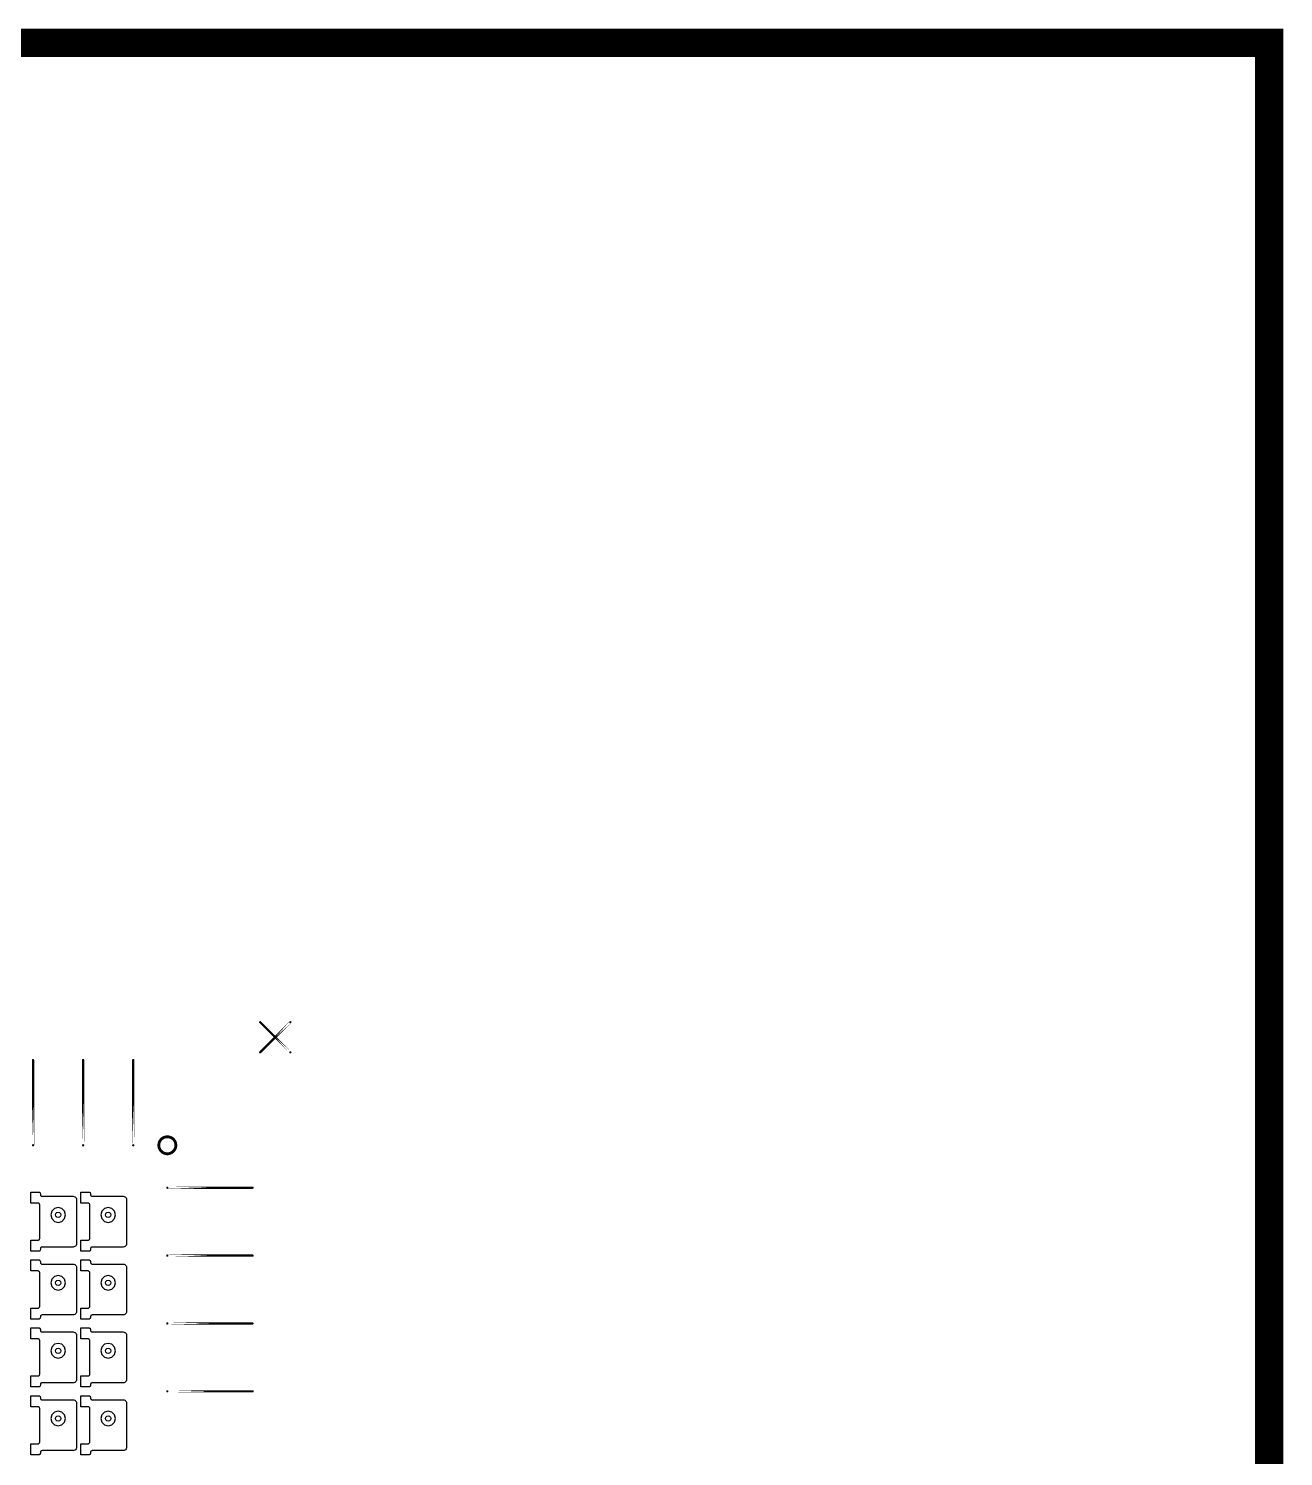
# Model space of a CAD drawing. Extents: x 11 to 212, y 11 to 212.
# Drawn here: x 167.5 to 211.7, y 161.4 to 211.7 of the extents above; entities that cross this region are included whole.
import ezdxf

# ---------------------------------------------------------------- set-up
doc = ezdxf.new("R2010")
doc.units = 0
doc.layers.get('0').update_dxf_attribs({"linetype": 'continuous'})
doc.layers.add('G', color=7, linetype='continuous')

# ---------------------------------------------------------------- blocks, each defined once
blk = doc.blocks.new('cutlineendpoint')
at = {"const_width": 0.04}
blk.add_lwpolyline([(-0.02, 0, 1), (0.02, 0, 1)], format="xyb", close=True, dxfattribs=at)

msp = doc.modelspace()

# ---------------------------------------------------------------- linework, layer by layer
at = {"layer": 'G'}
for points, const_width in [([(11.2, 211.2), (211.2, 211.2), (211.2, 11.2), (11.2, 11.2)], 1), ([(176.73, 176.73), (175.67, 175.67)], 0.08), ([(176.73, 175.67), (175.67, 176.73)], 0.08), ([(167.671, 172.4), (167.671, 175.4)], 0.08), ([(169.435, 172.4), (169.435, 175.4)], 0.08), ([(171.2, 172.4), (171.2, 175.4)], 0.08), ([(172.4, 170.906), (175.4, 170.906)], 0.08), ([(172.4, 168.518), (175.4, 168.518)], 0.08), ([(172.4, 166.129), (175.4, 166.129)], 0.08), ([(172.4, 163.741), (175.4, 163.741)], 0.08)]:
    msp.add_lwpolyline(points, close=True, dxfattribs=dict(at, const_width=const_width))
at = {"layer": 'G', "const_width": 0.1}
msp.add_lwpolyline([(172.1, 172.4, 1), (172.7, 172.4, 1)], format="xyb", close=True, dxfattribs=at)
at = {"layer": 'G'}
for points in [[(167.847, 169.059), (167.862, 169.061), (167.876, 169.067), (167.889, 169.076), (167.898, 169.088), (167.904, 169.102), (167.906, 169.118), (167.906, 170.306), (167.904, 170.321), (167.898, 170.335), (167.889, 170.347), (167.876, 170.357), (167.862, 170.363), (167.847, 170.365), (167.591, 170.365), (167.591, 170.753), (167.871, 170.753), (167.886, 170.751), (167.9, 170.745), (167.912, 170.736), (167.922, 170.724), (167.927, 170.709), (167.929, 170.694), (167.929, 170.665), (167.931, 170.649), (167.937, 170.635), (167.947, 170.623), (167.959, 170.614), (167.973, 170.608), (167.988, 170.606), (169.082, 170.606), (169.113, 170.602), (169.141, 170.59), (169.166, 170.571), (169.184, 170.547), (169.196, 170.519), (169.2, 170.488), (169.2, 168.935), (169.196, 168.905), (169.184, 168.876), (169.166, 168.852), (169.141, 168.833), (169.113, 168.822), (169.082, 168.818), (167.988, 168.818), (167.973, 168.816), (167.959, 168.81), (167.947, 168.8), (167.937, 168.788), (167.931, 168.774), (167.929, 168.759), (167.929, 168.729), (167.927, 168.714), (167.922, 168.7), (167.912, 168.688), (167.9, 168.678), (167.886, 168.673), (167.871, 168.671), (167.591, 168.671), (167.591, 169.059)], [(169.612, 169.059), (169.627, 169.061), (169.641, 169.067), (169.653, 169.076), (169.663, 169.088), (169.669, 169.102), (169.671, 169.118), (169.671, 170.306), (169.669, 170.321), (169.663, 170.335), (169.653, 170.347), (169.641, 170.357), (169.627, 170.363), (169.612, 170.365), (169.355, 170.365), (169.355, 170.753), (169.635, 170.753), (169.651, 170.751), (169.665, 170.745), (169.677, 170.736), (169.686, 170.724), (169.692, 170.709), (169.694, 170.694), (169.694, 170.665), (169.696, 170.649), (169.702, 170.635), (169.711, 170.623), (169.724, 170.614), (169.738, 170.608), (169.753, 170.606), (170.847, 170.606), (170.878, 170.602), (170.906, 170.59), (170.93, 170.571), (170.949, 170.547), (170.961, 170.519), (170.965, 170.488), (170.965, 168.935), (170.961, 168.905), (170.949, 168.876), (170.93, 168.852), (170.906, 168.833), (170.878, 168.822), (170.847, 168.818), (169.753, 168.818), (169.738, 168.816), (169.724, 168.81), (169.711, 168.8), (169.702, 168.788), (169.696, 168.774), (169.694, 168.759), (169.694, 168.729), (169.692, 168.714), (169.686, 168.7), (169.677, 168.688), (169.665, 168.678), (169.651, 168.673), (169.635, 168.671), (169.355, 168.671), (169.355, 169.059)], [(168.777, 169.818), (168.812, 169.947), (168.777, 170.076), (168.682, 170.171), (168.553, 170.206), (168.424, 170.171), (168.329, 170.076), (168.294, 169.947), (168.329, 169.818), (168.424, 169.723), (168.553, 169.688), (168.682, 169.723)], [(168.647, 169.947), (168.634, 169.9), (168.6, 169.866), (168.553, 169.853), (168.506, 169.866), (168.471, 169.9), (168.459, 169.947), (168.471, 169.994), (168.506, 170.029), (168.553, 170.041), (168.6, 170.029), (168.634, 169.994)], [(170.542, 169.818), (170.576, 169.947), (170.542, 170.076), (170.447, 170.171), (170.318, 170.206), (170.188, 170.171), (170.093, 170.076), (170.059, 169.947), (170.093, 169.818), (170.188, 169.723), (170.318, 169.688), (170.447, 169.723)], [(170.412, 169.947), (170.399, 169.9), (170.365, 169.866), (170.318, 169.853), (170.271, 169.866), (170.236, 169.9), (170.224, 169.947), (170.236, 169.994), (170.271, 170.029), (170.318, 170.041), (170.365, 170.029), (170.399, 169.994)], [(167.847, 166.671), (167.862, 166.673), (167.876, 166.678), (167.889, 166.688), (167.898, 166.7), (167.904, 166.714), (167.906, 166.729), (167.906, 167.918), (167.904, 167.933), (167.898, 167.947), (167.889, 167.959), (167.876, 167.969), (167.862, 167.974), (167.847, 167.976), (167.591, 167.976), (167.591, 168.365), (167.871, 168.365), (167.886, 168.363), (167.9, 168.357), (167.912, 168.347), (167.922, 168.335), (167.927, 168.321), (167.929, 168.306), (167.929, 168.276), (167.931, 168.261), (167.937, 168.247), (167.947, 168.235), (167.959, 168.226), (167.973, 168.22), (167.988, 168.218), (169.082, 168.218), (169.113, 168.214), (169.141, 168.202), (169.166, 168.183), (169.184, 168.159), (169.196, 168.13), (169.2, 168.1), (169.2, 166.547), (169.196, 166.517), (169.184, 166.488), (169.166, 166.464), (169.141, 166.445), (169.113, 166.433), (169.082, 166.429), (167.988, 166.429), (167.973, 166.427), (167.959, 166.422), (167.947, 166.412), (167.937, 166.4), (167.931, 166.386), (167.929, 166.371), (167.929, 166.341), (167.927, 166.326), (167.922, 166.312), (167.912, 166.3), (167.9, 166.29), (167.886, 166.284), (167.871, 166.282), (167.591, 166.282), (167.591, 166.671)], [(169.612, 166.671), (169.627, 166.673), (169.641, 166.678), (169.653, 166.688), (169.663, 166.7), (169.669, 166.714), (169.671, 166.729), (169.671, 167.918), (169.669, 167.933), (169.663, 167.947), (169.653, 167.959), (169.641, 167.969), (169.627, 167.974), (169.612, 167.976), (169.355, 167.976), (169.355, 168.365), (169.635, 168.365), (169.651, 168.363), (169.665, 168.357), (169.677, 168.347), (169.686, 168.335), (169.692, 168.321), (169.694, 168.306), (169.694, 168.276), (169.696, 168.261), (169.702, 168.247), (169.711, 168.235), (169.724, 168.226), (169.738, 168.22), (169.753, 168.218), (170.847, 168.218), (170.878, 168.214), (170.906, 168.202), (170.93, 168.183), (170.949, 168.159), (170.961, 168.13), (170.965, 168.1), (170.965, 166.547), (170.961, 166.517), (170.949, 166.488), (170.93, 166.464), (170.906, 166.445), (170.878, 166.433), (170.847, 166.429), (169.753, 166.429), (169.738, 166.427), (169.724, 166.422), (169.711, 166.412), (169.702, 166.4), (169.696, 166.386), (169.694, 166.371), (169.694, 166.341), (169.692, 166.326), (169.686, 166.312), (169.677, 166.3), (169.665, 166.29), (169.651, 166.284), (169.635, 166.282), (169.355, 166.282), (169.355, 166.671)], [(168.777, 167.429), (168.812, 167.559), (168.777, 167.688), (168.682, 167.783), (168.553, 167.818), (168.424, 167.783), (168.329, 167.688), (168.294, 167.559), (168.329, 167.429), (168.424, 167.335), (168.553, 167.3), (168.682, 167.335)], [(168.647, 167.559), (168.634, 167.512), (168.6, 167.477), (168.553, 167.465), (168.506, 167.477), (168.471, 167.512), (168.459, 167.559), (168.471, 167.606), (168.506, 167.64), (168.553, 167.653), (168.6, 167.64), (168.634, 167.606)], [(170.542, 167.429), (170.576, 167.559), (170.542, 167.688), (170.447, 167.783), (170.318, 167.818), (170.188, 167.783), (170.093, 167.688), (170.059, 167.559), (170.093, 167.429), (170.188, 167.335), (170.318, 167.3), (170.447, 167.335)], [(170.412, 167.559), (170.399, 167.512), (170.365, 167.477), (170.318, 167.465), (170.271, 167.477), (170.236, 167.512), (170.224, 167.559), (170.236, 167.606), (170.271, 167.64), (170.318, 167.653), (170.365, 167.64), (170.399, 167.606)], [(167.847, 164.282), (167.862, 164.284), (167.876, 164.29), (167.889, 164.3), (167.898, 164.312), (167.904, 164.326), (167.906, 164.341), (167.906, 165.529), (167.904, 165.545), (167.898, 165.559), (167.889, 165.571), (167.876, 165.58), (167.862, 165.586), (167.847, 165.588), (167.591, 165.588), (167.591, 165.976), (167.871, 165.976), (167.886, 165.974), (167.9, 165.969), (167.912, 165.959), (167.922, 165.947), (167.927, 165.933), (167.929, 165.918), (167.929, 165.888), (167.931, 165.873), (167.937, 165.859), (167.947, 165.847), (167.959, 165.837), (167.973, 165.831), (167.988, 165.829), (169.082, 165.829), (169.113, 165.825), (169.141, 165.814), (169.166, 165.795), (169.184, 165.771), (169.196, 165.742), (169.2, 165.712), (169.2, 164.159), (169.196, 164.128), (169.184, 164.1), (169.166, 164.076), (169.141, 164.057), (169.113, 164.045), (169.082, 164.041), (167.988, 164.041), (167.973, 164.039), (167.959, 164.033), (167.947, 164.024), (167.937, 164.012), (167.931, 163.998), (167.929, 163.982), (167.929, 163.953), (167.927, 163.938), (167.922, 163.924), (167.912, 163.911), (167.9, 163.902), (167.886, 163.896), (167.871, 163.894), (167.591, 163.894), (167.591, 164.282)], [(169.612, 164.282), (169.627, 164.284), (169.641, 164.29), (169.653, 164.3), (169.663, 164.312), (169.669, 164.326), (169.671, 164.341), (169.671, 165.529), (169.669, 165.545), (169.663, 165.559), (169.653, 165.571), (169.641, 165.58), (169.627, 165.586), (169.612, 165.588), (169.355, 165.588), (169.355, 165.976), (169.635, 165.976), (169.651, 165.974), (169.665, 165.969), (169.677, 165.959), (169.686, 165.947), (169.692, 165.933), (169.694, 165.918), (169.694, 165.888), (169.696, 165.873), (169.702, 165.859), (169.711, 165.847), (169.724, 165.837), (169.738, 165.831), (169.753, 165.829), (170.847, 165.829), (170.878, 165.825), (170.906, 165.814), (170.93, 165.795), (170.949, 165.771), (170.961, 165.742), (170.965, 165.712), (170.965, 164.159), (170.961, 164.128), (170.949, 164.1), (170.93, 164.076), (170.906, 164.057), (170.878, 164.045), (170.847, 164.041), (169.753, 164.041), (169.738, 164.039), (169.724, 164.033), (169.711, 164.024), (169.702, 164.012), (169.696, 163.998), (169.694, 163.982), (169.694, 163.953), (169.692, 163.938), (169.686, 163.924), (169.677, 163.911), (169.665, 163.902), (169.651, 163.896), (169.635, 163.894), (169.355, 163.894), (169.355, 164.282)], [(168.777, 165.041), (168.812, 165.171), (168.777, 165.3), (168.682, 165.395), (168.553, 165.429), (168.424, 165.395), (168.329, 165.3), (168.294, 165.171), (168.329, 165.041), (168.424, 164.946), (168.553, 164.912), (168.682, 164.946)], [(170.542, 165.041), (170.576, 165.171), (170.542, 165.3), (170.447, 165.395), (170.318, 165.429), (170.188, 165.395), (170.093, 165.3), (170.059, 165.171), (170.093, 165.041), (170.188, 164.946), (170.318, 164.912), (170.447, 164.946)], [(168.647, 165.171), (168.634, 165.124), (168.6, 165.089), (168.553, 165.076), (168.506, 165.089), (168.471, 165.124), (168.459, 165.171), (168.471, 165.218), (168.506, 165.252), (168.553, 165.265), (168.6, 165.252), (168.634, 165.218)], [(170.412, 165.171), (170.399, 165.124), (170.365, 165.089), (170.318, 165.076), (170.271, 165.089), (170.236, 165.124), (170.224, 165.171), (170.236, 165.218), (170.271, 165.252), (170.318, 165.265), (170.365, 165.252), (170.399, 165.218)], [(167.847, 161.894), (167.862, 161.896), (167.876, 161.902), (167.889, 161.911), (167.898, 161.924), (167.904, 161.938), (167.906, 161.953), (167.906, 163.141), (167.904, 163.156), (167.898, 163.171), (167.889, 163.183), (167.876, 163.192), (167.862, 163.198), (167.847, 163.2), (167.591, 163.2), (167.591, 163.588), (167.871, 163.588), (167.886, 163.586), (167.9, 163.58), (167.912, 163.571), (167.922, 163.559), (167.927, 163.545), (167.929, 163.529), (167.929, 163.5), (167.931, 163.485), (167.937, 163.471), (167.947, 163.458), (167.959, 163.449), (167.973, 163.443), (167.988, 163.441), (169.082, 163.441), (169.113, 163.437), (169.141, 163.425), (169.166, 163.407), (169.184, 163.382), (169.196, 163.354), (169.2, 163.324), (169.2, 161.771), (169.196, 161.74), (169.184, 161.712), (169.166, 161.687), (169.141, 161.669), (169.113, 161.657), (169.082, 161.653), (167.988, 161.653), (167.973, 161.651), (167.959, 161.645), (167.947, 161.636), (167.937, 161.624), (167.931, 161.609), (167.929, 161.594), (167.929, 161.565), (167.927, 161.549), (167.922, 161.535), (167.912, 161.523), (167.9, 161.514), (167.886, 161.508), (167.871, 161.506), (167.591, 161.506), (167.591, 161.894)], [(169.612, 161.894), (169.627, 161.896), (169.641, 161.902), (169.653, 161.911), (169.663, 161.924), (169.669, 161.938), (169.671, 161.953), (169.671, 163.141), (169.669, 163.156), (169.663, 163.171), (169.653, 163.183), (169.641, 163.192), (169.627, 163.198), (169.612, 163.2), (169.355, 163.2), (169.355, 163.588), (169.635, 163.588), (169.651, 163.586), (169.665, 163.58), (169.677, 163.571), (169.686, 163.559), (169.692, 163.545), (169.694, 163.529), (169.694, 163.5), (169.696, 163.485), (169.702, 163.471), (169.711, 163.458), (169.724, 163.449), (169.738, 163.443), (169.753, 163.441), (170.847, 163.441), (170.878, 163.437), (170.906, 163.425), (170.93, 163.407), (170.949, 163.382), (170.961, 163.354), (170.965, 163.324), (170.965, 161.771), (170.961, 161.74), (170.949, 161.712), (170.93, 161.687), (170.906, 161.669), (170.878, 161.657), (170.847, 161.653), (169.753, 161.653), (169.738, 161.651), (169.724, 161.645), (169.711, 161.636), (169.702, 161.624), (169.696, 161.609), (169.694, 161.594), (169.694, 161.565), (169.692, 161.549), (169.686, 161.535), (169.677, 161.523), (169.665, 161.514), (169.651, 161.508), (169.635, 161.506), (169.355, 161.506), (169.355, 161.894)], [(168.777, 162.653), (168.812, 162.782), (168.777, 162.912), (168.682, 163.007), (168.553, 163.041), (168.424, 163.007), (168.329, 162.912), (168.294, 162.782), (168.329, 162.653), (168.424, 162.558), (168.553, 162.524), (168.682, 162.558)], [(168.647, 162.782), (168.634, 162.735), (168.6, 162.701), (168.553, 162.688), (168.506, 162.701), (168.471, 162.735), (168.459, 162.782), (168.471, 162.829), (168.506, 162.864), (168.553, 162.876), (168.6, 162.864), (168.634, 162.829)], [(170.542, 162.653), (170.576, 162.782), (170.542, 162.912), (170.447, 163.007), (170.318, 163.041), (170.188, 163.007), (170.093, 162.912), (170.059, 162.782), (170.093, 162.653), (170.188, 162.558), (170.318, 162.524), (170.447, 162.558)], [(170.412, 162.782), (170.399, 162.735), (170.365, 162.701), (170.318, 162.688), (170.271, 162.701), (170.236, 162.735), (170.224, 162.782), (170.236, 162.829), (170.271, 162.864), (170.318, 162.876), (170.365, 162.864), (170.399, 162.829)]]:
    msp.add_lwpolyline(points, close=True, dxfattribs=at)

# ---------------------------------------------------------------- block references
for p in [(175.67, 176.73), (176.73, 176.73), (167.671, 175.4), (169.435, 175.4), (171.2, 175.4), (175.67, 175.67), (176.73, 175.67), (167.671, 172.4), (169.435, 172.4), (171.2, 172.4), (172.4, 170.906), (175.4, 170.906), (172.4, 168.518), (175.4, 168.518), (172.4, 166.129), (175.4, 166.129), (172.4, 163.741), (175.4, 163.741)]:
    msp.add_blockref('cutlineendpoint', p, dxfattribs=at)

doc.saveas('drawing.dxf')
